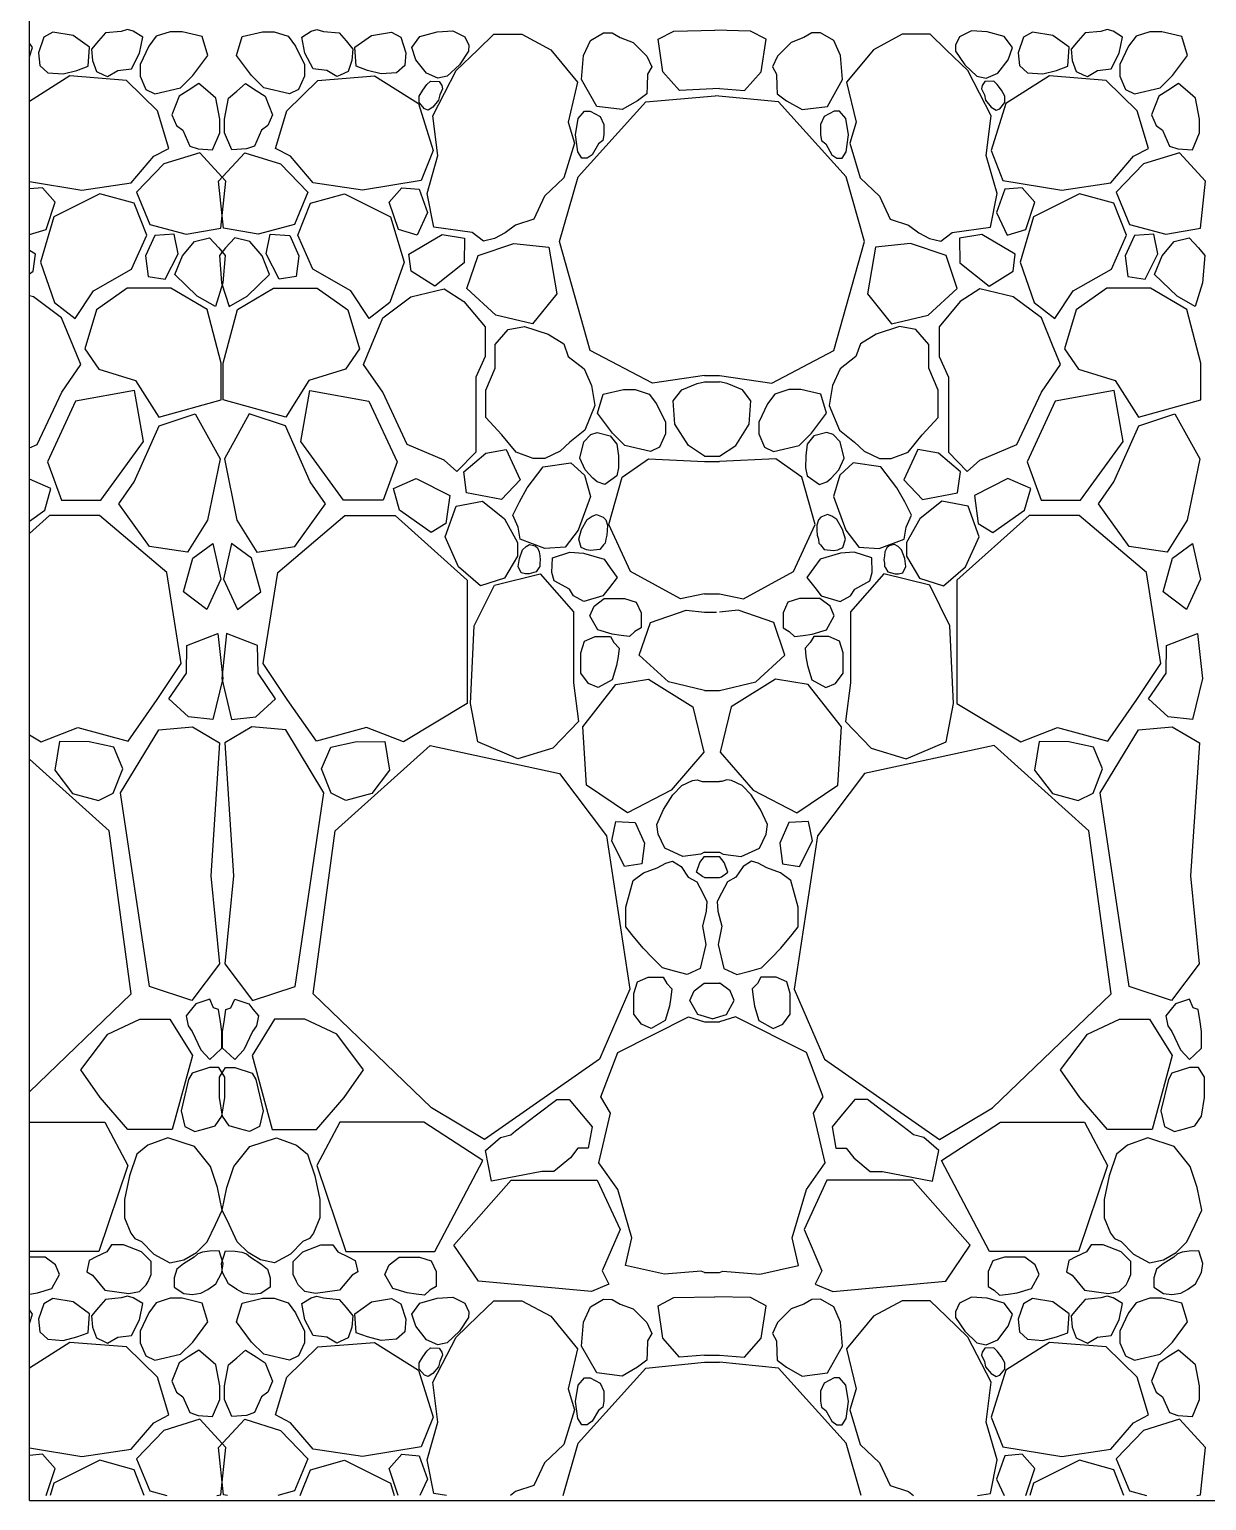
# Model space of a CAD drawing. Header units: millimetres. Extents: x 10227 to 13232, y 2 to 9351.
# Drawn here: x 11308.2 to 11478.7, y 6530.6 to 6743.6 of the extents above; entities that cross this region are included whole.
import ezdxf

# ---------------------------------------------------------------- set-up
doc = ezdxf.new("R2010")
doc.units = ezdxf.units.MM
doc.layers.add('A-WALL-FULL-EXTR', color=1, linetype='Continuous')
doc.layers.add('RETINO', color=20, linetype='Continuous')

msp = doc.modelspace()

# ---------------------------------------------------------------- linework, layer by layer
at = {"layer": 'A-WALL-FULL-EXTR', "ltscale": 0.1}
for q in [(11308.18, 9251.16), (12008.18, 6530.6)]:
    msp.add_line((11308.18, 6530.6), q, dxfattribs=at)
at = {"layer": 'RETINO', "ltscale": 0.1}
for p, q in [((11405.98, 6693.51), (11408.18, 6693.51)), ((11405.98, 6692.6), (11408.18, 6692.6)), ((11405.98, 6681.83), (11408.18, 6681.83)), ((11405.98, 6681.06), (11408.18, 6681.06)), ((11405.98, 6661.89), (11408.18, 6661.89)), ((11405.98, 6659.25), (11407.71, 6659.25)), ((11405.98, 6647.91), (11408.18, 6647.91)), ((11405.98, 6634.73), (11408.18, 6634.73)), ((11405.9, 6623.85), (11408.18, 6623.85)), ((11405.98, 6624.49), (11408.18, 6624.49)), ((11405.98, 6620.82), (11408.18, 6620.82)), ((11405.98, 6605.52), (11408.18, 6605.52)), ((11405.98, 6599.91), (11408.18, 6599.91)), ((11405.98, 6563.64), (11408.18, 6563.64)), ((11405.98, 6551.67), (11408.18, 6551.67)), ((11405.98, 6550.63), (11408.18, 6550.63))]:
    msp.add_line(p, q, dxfattribs=at)
at = {"layer": 'RETINO'}
for points in [[(11310.26, 6742.5), (11309.51, 6740.26), (11309.67, 6738.42)], [(11311.57, 6743.25), (11310.26, 6742.5)], [(11316.7, 6738.3), (11316.89, 6741.04), (11314.5, 6742.77), (11311.57, 6743.25)], [(11320.98, 6737.67), (11322.95, 6737.92), (11324.13, 6740.18), (11324.6, 6742.53), (11323.23, 6743.36), (11322.39, 6743.6), (11321.46, 6743.34), (11319.19, 6743.11), (11318.18, 6741.97), (11317.19, 6740.76), (11317.34, 6739.13), (11317.89, 6737.55), (11319.02, 6737.01), (11319.52, 6736.79), (11320.98, 6737.67)], [(11326.37, 6734.31), (11330.07, 6735.19), (11331.87, 6736.95), (11334.05, 6739.87), (11333.21, 6742.6), (11330.3, 6743.3), (11328.59, 6743.3), (11326.56, 6742.64), (11325.49, 6741.2), (11324.21, 6738.55), (11324.21, 6736.86), (11325.05, 6734.94), (11326.37, 6734.31)], [(11345.86, 6734.31), (11342.16, 6735.19), (11340.36, 6736.95), (11338.18, 6739.87), (11339.01, 6742.6), (11341.93, 6743.3), (11343.64, 6743.3), (11345.67, 6742.64), (11346.74, 6741.2), (11348.02, 6738.55), (11348.02, 6736.86), (11347.18, 6734.94), (11345.86, 6734.31)], [(11351.25, 6737.67), (11349.27, 6737.92), (11348.1, 6740.18), (11347.63, 6742.53), (11349, 6743.36), (11349.83, 6743.6), (11350.77, 6743.34), (11353.04, 6743.11), (11354.05, 6741.97), (11355.04, 6740.76), (11354.89, 6739.13), (11354.34, 6737.55), (11353.21, 6737.01), (11352.7, 6736.79), (11351.25, 6737.67)], [(11355.53, 6738.3), (11355.34, 6741.04), (11357.73, 6742.77), (11360.66, 6743.25)], [(11360.66, 6743.25), (11361.97, 6742.5)], [(11361.97, 6742.5), (11362.71, 6740.26), (11362.56, 6738.42)], [(11370.47, 6738.51), (11368.7, 6736.84), (11367.36, 6736.58), (11365.69, 6737.28), (11364.18, 6739.24), (11363.57, 6741), (11364.76, 6742.58), (11367.24, 6743.3), (11369.51, 6743.44), (11371.26, 6742.57), (11371.82, 6741.35), (11371.79, 6740.5), (11370.47, 6738.51)], [(11372.32, 6714.24), (11366.76, 6715.01), (11365.79, 6719.88), (11367.36, 6725.35), (11366.63, 6731.13), (11370.03, 6737.67), (11373.15, 6740.69), (11375.47, 6742.93), (11379.53, 6742.93), (11383.71, 6740.69), (11387.59, 6735.97), (11386.22, 6730.19), (11387.13, 6727.15), (11385.61, 6722.13), (11382.8, 6719.47), (11381.26, 6716.16), (11378.62, 6715.29), (11377.1, 6714.15), (11375.58, 6713.34), (11373.95, 6712.95), (11372.32, 6714.24)], [(11394.04, 6732.03), (11390.37, 6732.49), (11388.19, 6736.36), (11388.47, 6739.85), (11389.45, 6742.03), (11391.36, 6743.14), (11392.61, 6743.12), (11393.78, 6742.44), (11395.64, 6741.74), (11397.63, 6739.77), (11398.34, 6738.2), (11397.72, 6737.14), (11397.68, 6735.46), (11397.65, 6734.31), (11396.3, 6733.31), (11394.04, 6732.03)], [(11399.95, 6737.51), (11399.25, 6742.21), (11401.52, 6743.39), (11407.49, 6743.52)], [(11414.21, 6737.51), (11414.91, 6742.21), (11412.64, 6743.39), (11407.49, 6743.52)], [(11420.12, 6732.03), (11423.79, 6732.49), (11425.97, 6736.36), (11425.7, 6739.85), (11424.71, 6742.03), (11422.8, 6743.14), (11421.55, 6743.12), (11420.39, 6742.44), (11418.52, 6741.74), (11416.54, 6739.77), (11415.82, 6738.2), (11416.44, 6737.14), (11416.48, 6735.46), (11416.51, 6734.31), (11417.86, 6733.31), (11420.12, 6732.03)], [(11441.85, 6714.24), (11447.4, 6715.01), (11448.37, 6719.88), (11446.81, 6725.35), (11447.53, 6731.13), (11444.13, 6737.67), (11441.01, 6740.69), (11438.69, 6742.93), (11434.63, 6742.93), (11430.45, 6740.69), (11426.58, 6735.97), (11427.94, 6730.19), (11427.03, 6727.15), (11428.55, 6722.13), (11431.36, 6719.47), (11432.9, 6716.16), (11435.54, 6715.29), (11437.06, 6714.15), (11438.58, 6713.34), (11440.21, 6712.95), (11441.85, 6714.24)], [(11443.69, 6738.51), (11445.46, 6736.84), (11446.81, 6736.58), (11448.47, 6737.28), (11449.98, 6739.24), (11450.59, 6741), (11449.4, 6742.58), (11446.92, 6743.3), (11444.66, 6743.44), (11442.91, 6742.57), (11442.35, 6741.35), (11442.37, 6740.5), (11443.69, 6738.51)], [(11452.2, 6742.5), (11451.45, 6740.26), (11451.6, 6738.42)], [(11453.51, 6743.25), (11452.2, 6742.5)], [(11458.63, 6738.3), (11458.83, 6741.04), (11456.43, 6742.77), (11453.51, 6743.25)], [(11462.91, 6737.67), (11464.89, 6737.92), (11466.06, 6740.18), (11466.53, 6742.53), (11465.17, 6743.36), (11464.33, 6743.6), (11463.39, 6743.34), (11461.12, 6743.11), (11460.11, 6741.97), (11459.13, 6740.76), (11459.27, 6739.13), (11459.83, 6737.55), (11460.95, 6737.01), (11461.46, 6736.79), (11462.91, 6737.67)], [(11468.3, 6734.31), (11472, 6735.19), (11473.81, 6736.95), (11475.98, 6739.87), (11475.15, 6742.6), (11472.23, 6743.3), (11470.52, 6743.3), (11468.5, 6742.64), (11467.42, 6741.2), (11466.14, 6738.55), (11466.14, 6736.86), (11466.98, 6734.94), (11468.3, 6734.31)], [(11308.18, 6739.64), (11308.65, 6741), (11308.18, 6741.63)], [(11309.67, 6738.42), (11310.85, 6737.35)], [(11310.85, 6737.35), (11313.06, 6737.18), (11315.06, 6737.7), (11316.7, 6738.3)], [(11361.38, 6737.35), (11359.16, 6737.18), (11357.17, 6737.7), (11355.53, 6738.3)], [(11362.56, 6738.42), (11361.38, 6737.35)], [(11451.6, 6738.42), (11452.78, 6737.35)], [(11452.78, 6737.35), (11455, 6737.18), (11456.99, 6737.7), (11458.63, 6738.3)], [(11308.18, 6721.62), (11315.8, 6720.36), (11322.93, 6721.42), (11326.22, 6725.27), (11328.39, 6726.39), (11326.75, 6731.85), (11322.24, 6736.25), (11314.02, 6736.9), (11308.18, 6733.2)], [(11366.66, 6726.09), (11364.93, 6721.77), (11356.43, 6720.36), (11349.3, 6721.42), (11346.01, 6725.27), (11343.84, 6726.39), (11345.48, 6731.85), (11349.98, 6736.25), (11358.2, 6736.9), (11364.53, 6732.89), (11366.66, 6726.09)], [(11367.46, 6733.37), (11366.64, 6732.38), (11365.93, 6731.95), (11365.41, 6732.14), (11364.67, 6733.03), (11364.67, 6733.95), (11365.16, 6734.83), (11365.77, 6735.65), (11366.29, 6736.12), (11367.56, 6736.07), (11367.93, 6735.51), (11368.05, 6735.04), (11367.62, 6734.15), (11367.46, 6733.37)], [(11408.18, 6735.07), (11402.37, 6734.79), (11399.95, 6737.51)], [(11408.18, 6735.07), (11411.8, 6734.79), (11414.21, 6737.51)], [(11446.7, 6733.37), (11447.52, 6732.38), (11448.23, 6731.95), (11448.76, 6732.14), (11449.49, 6733.03), (11449.49, 6733.95), (11449, 6734.83), (11448.39, 6735.65), (11447.88, 6736.12), (11446.6, 6736.07), (11446.23, 6735.51), (11446.11, 6735.04), (11446.55, 6734.15), (11446.7, 6733.37)], [(11447.51, 6726.09), (11449.23, 6721.77), (11457.74, 6720.36), (11464.86, 6721.42), (11468.15, 6725.27), (11470.32, 6726.39), (11468.69, 6731.85), (11464.18, 6736.25), (11455.96, 6736.9), (11449.63, 6732.89), (11447.51, 6726.09)], [(11334.73, 6726.19), (11335.78, 6728.63), (11335.78, 6730.63), (11335.18, 6733.67), (11334.02, 6734.67), (11332.73, 6735.79), (11331.19, 6734.79), (11329.89, 6733.95), (11328.83, 6731.27), (11329.5, 6729.71), (11330.43, 6729.03), (11331.43, 6726.73), (11332.61, 6726.32), (11334.73, 6726.19)], [(11337.5, 6726.19), (11336.45, 6728.63), (11336.45, 6730.63), (11337.05, 6733.67), (11338.21, 6734.67), (11339.5, 6735.79), (11341.04, 6734.79), (11342.34, 6733.95), (11343.4, 6731.27), (11342.72, 6729.71), (11341.8, 6729.03), (11340.8, 6726.73), (11339.62, 6726.32), (11337.5, 6726.19)], [(11387.67, 6722.29), (11397.48, 6733.16), (11407.53, 6734.03)], [(11426.49, 6722.29), (11416.69, 6733.16), (11407.53, 6734.03)], [(11476.67, 6726.19), (11477.71, 6728.63), (11477.71, 6730.63), (11477.11, 6733.67), (11475.96, 6734.67), (11474.66, 6735.79), (11473.12, 6734.79), (11471.82, 6733.95), (11470.76, 6731.27), (11471.44, 6729.71), (11472.36, 6729.03), (11473.36, 6726.73), (11474.54, 6726.32), (11476.67, 6726.19)], [(11390.61, 6727.04), (11389.72, 6725.49), (11389.01, 6724.98), (11388.21, 6724.98), (11387.64, 6725.89), (11387.3, 6728.35), (11387.7, 6730.73), (11388.61, 6731.79), (11389.41, 6731.79), (11390.87, 6731.01), (11391.38, 6729.84), (11391.38, 6728.38), (11391.24, 6727.54), (11390.61, 6727.04)], [(11423.55, 6727.04), (11424.44, 6725.49), (11425.15, 6724.98), (11425.95, 6724.98), (11426.52, 6725.89), (11426.87, 6728.35), (11426.47, 6730.73), (11425.55, 6731.79), (11424.75, 6731.79), (11423.3, 6731.01), (11422.78, 6729.84), (11422.78, 6728.38), (11422.93, 6727.54), (11423.55, 6727.04)], [(11330.9, 6714), (11335.92, 6714.84), (11336.63, 6721.66), (11332.85, 6725.77), (11327.65, 6724.15), (11323.7, 6720.04), (11325.63, 6715.4), (11330.9, 6714)], [(11341.33, 6714), (11336.31, 6714.84), (11335.6, 6721.66), (11339.38, 6725.77), (11344.58, 6724.15), (11348.53, 6720.04), (11346.6, 6715.4), (11341.33, 6714)], [(11472.83, 6714), (11477.86, 6714.84), (11478.57, 6721.66), (11474.78, 6725.77), (11469.58, 6724.15), (11465.63, 6720.04), (11467.56, 6715.4), (11472.83, 6714)], [(11405.98, 6693.51), (11398.43, 6692.41), (11389.44, 6697.15), (11384.98, 6712.94), (11387.67, 6722.29)], [(11408.18, 6693.51), (11415.74, 6692.41), (11424.73, 6697.15), (11429.18, 6712.94), (11426.49, 6722.29)], [(11310.09, 6720.7), (11308.18, 6720.55)], [(11308.18, 6713.94), (11310.59, 6714.67), (11311.91, 6718.63), (11310.09, 6720.7)], [(11317.47, 6705.79), (11322.99, 6708.9), (11325.18, 6713.85), (11323.34, 6718.46), (11318.39, 6719.84), (11311.72, 6716.5), (11309.77, 6709.94), (11311.84, 6704.07), (11314.83, 6701.76), (11317.47, 6705.79)], [(11354.76, 6705.79), (11349.24, 6708.9), (11347.05, 6713.85), (11348.89, 6718.46), (11353.84, 6719.84), (11360.51, 6716.5), (11362.46, 6709.94), (11360.39, 6704.07), (11357.4, 6701.76), (11354.76, 6705.79)], [(11362.14, 6720.7), (11364.66, 6720.49), (11365.88, 6717.12), (11364.34, 6713.85), (11361.64, 6714.67), (11360.32, 6718.63), (11362.14, 6720.7)], [(11452.02, 6720.7), (11449.51, 6720.49), (11448.28, 6717.12), (11449.82, 6713.85), (11452.52, 6714.67), (11453.84, 6718.63), (11452.02, 6720.7)], [(11459.41, 6705.79), (11464.93, 6708.9), (11467.11, 6713.85), (11465.27, 6718.46), (11460.33, 6719.84), (11453.65, 6716.5), (11451.7, 6709.94), (11453.77, 6704.07), (11456.76, 6701.76), (11459.41, 6705.79)], [(11325.38, 6707.84), (11327.87, 6707.44), (11329.73, 6711.15), (11329.15, 6713.97), (11326.33, 6713.81), (11325, 6710.83), (11325.38, 6707.84)], [(11336.21, 6706.94), (11335.13, 6703.5), (11332.51, 6704.99), (11329.26, 6708.16), (11330.34, 6710.83), (11332.1, 6712.91), (11334.27, 6713.45), (11335.62, 6712), (11336.52, 6710.91), (11336.21, 6706.94)], [(11336.02, 6706.94), (11337.1, 6703.5), (11339.72, 6704.99), (11342.97, 6708.16), (11341.89, 6710.83), (11340.13, 6712.91), (11337.96, 6713.45), (11336.6, 6712), (11335.7, 6710.91), (11336.02, 6706.94)], [(11346.85, 6707.84), (11344.36, 6707.44), (11342.5, 6711.15), (11343.08, 6713.97), (11345.89, 6713.81), (11347.23, 6710.83), (11346.85, 6707.84)], [(11363.48, 6708.6), (11363.17, 6711.1), (11367.99, 6713.92), (11371.23, 6713.42), (11371.17, 6709.84), (11366.92, 6706.43), (11363.48, 6708.6)], [(11378.34, 6712.62), (11383.41, 6712.11), (11384.57, 6705.35), (11381.07, 6701), (11375.77, 6702.27), (11371.56, 6706.11), (11373.18, 6710.87), (11378.34, 6712.62)], [(11435.82, 6712.62), (11430.75, 6712.11), (11429.59, 6705.35), (11433.1, 6701), (11438.39, 6702.27), (11442.61, 6706.11), (11440.99, 6710.87), (11435.82, 6712.62)], [(11450.68, 6708.6), (11451, 6711.1), (11446.17, 6713.92), (11442.93, 6713.42), (11443, 6709.84), (11447.24, 6706.43), (11450.68, 6708.6)], [(11467.31, 6707.84), (11469.81, 6707.44), (11471.66, 6711.15), (11471.09, 6713.97), (11468.27, 6713.81), (11466.94, 6710.83), (11467.31, 6707.84)], [(11478.15, 6706.94), (11477.06, 6703.5), (11474.44, 6704.99), (11471.19, 6708.16), (11472.27, 6710.83), (11474.03, 6712.91), (11476.2, 6713.45), (11477.56, 6712), (11478.46, 6710.91), (11478.15, 6706.94)], [(11308.75, 6708.6), (11309.06, 6711.1), (11308.18, 6711.62)], [(11308.18, 6708.24), (11308.75, 6708.6)], [(11308.18, 6683.05), (11309.32, 6683.54), (11312.86, 6691.1), (11315.65, 6695.12), (11314.49, 6697.91), (11312.85, 6701.86), (11308.78, 6704.92), (11308.18, 6705.07)], [(11323.57, 6692.79), (11326.91, 6687.48), (11335.97, 6690), (11335.97, 6695.32), (11333.92, 6703.09), (11328.68, 6706.16), (11322.34, 6706.16), (11317.92, 6703.02), (11316.21, 6697.36), (11318.26, 6694.43), (11323.57, 6692.79)], [(11348.66, 6692.79), (11345.32, 6687.48), (11336.26, 6690), (11336.26, 6695.32), (11338.31, 6703.09), (11343.55, 6706.16), (11349.89, 6706.16), (11354.31, 6703.02), (11356.02, 6697.36), (11353.97, 6694.43), (11348.66, 6692.79)], [(11368.28, 6681.23), (11362.91, 6683.54), (11359.37, 6691.1), (11356.58, 6695.12), (11357.74, 6697.91), (11359.38, 6701.86), (11363.45, 6704.92), (11368.28, 6706.08), (11371.14, 6704.24), (11374.2, 6700.57), (11374.2, 6696.28), (11372.84, 6693.28), (11372.84, 6690.28), (11372.84, 6685.31), (11372.84, 6682.39), (11370.12, 6679.59), (11368.28, 6681.23)], [(11445.88, 6681.23), (11451.25, 6683.54), (11454.79, 6691.1), (11457.58, 6695.12), (11456.42, 6697.91), (11454.79, 6701.86), (11450.71, 6704.92), (11445.88, 6706.08), (11443.03, 6704.24), (11439.96, 6700.57), (11439.96, 6696.28), (11441.32, 6693.28), (11441.32, 6690.28), (11441.32, 6685.31), (11441.32, 6682.39), (11444.05, 6679.59), (11445.88, 6681.23)], [(11465.5, 6692.79), (11468.84, 6687.48), (11477.9, 6690), (11477.9, 6695.32), (11475.86, 6703.09), (11470.61, 6706.16), (11464.28, 6706.16), (11459.85, 6703.02), (11458.15, 6697.36), (11460.19, 6694.43), (11465.5, 6692.79)], [(11388.63, 6685.58), (11386.47, 6683.87), (11385.06, 6682.58), (11382.84, 6681.49), (11381.15, 6681.49), (11378.69, 6682.42), (11376.64, 6684.92), (11374.31, 6687.44), (11374.31, 6691.39), (11375.67, 6694.56), (11375.67, 6697.99), (11377.54, 6700.18), (11379.93, 6700.62), (11383.33, 6699.51), (11385.59, 6698.12), (11386.25, 6696.28), (11388.53, 6694.48), (11389.63, 6692.07), (11390.12, 6689.17), (11388.63, 6685.58)], [(11425.53, 6685.58), (11427.7, 6683.87), (11429.11, 6682.58), (11431.32, 6681.49), (11433.02, 6681.49), (11435.47, 6682.42), (11437.52, 6684.92), (11439.85, 6687.44), (11439.85, 6691.39), (11438.49, 6694.56), (11438.49, 6697.99), (11436.62, 6700.18), (11434.24, 6700.62), (11430.84, 6699.51), (11428.57, 6698.12), (11427.92, 6696.28), (11425.63, 6694.48), (11424.53, 6692.07), (11424.04, 6689.17), (11425.53, 6685.58)], [(11312.81, 6675.45), (11318.53, 6675.45), (11324.71, 6683.98), (11323.41, 6691.33), (11314.86, 6689.82), (11310.78, 6681)], [(11359.42, 6675.45), (11353.7, 6675.45), (11347.52, 6683.98), (11348.82, 6691.33), (11357.37, 6689.82), (11361.45, 6681)], [(11398.16, 6682.5), (11394.46, 6683.38), (11392.66, 6685.14), (11390.49, 6688.05), (11391.32, 6690.79), (11394.23, 6691.49), (11395.95, 6691.49), (11397.97, 6690.83), (11399.04, 6689.39), (11400.33, 6686.74), (11400.33, 6685.05), (11399.48, 6683.13), (11398.16, 6682.5)], [(11403.66, 6683.37), (11401.69, 6686.46), (11401.47, 6689.86), (11402.68, 6691.44), (11404.9, 6692.35), (11405.98, 6692.6)], [(11410.51, 6683.37), (11412.48, 6686.46), (11412.69, 6689.86), (11411.48, 6691.44), (11409.27, 6692.35), (11408.18, 6692.6)], [(11416, 6682.5), (11419.7, 6683.38), (11421.5, 6685.14), (11423.68, 6688.05), (11422.84, 6690.79), (11419.93, 6691.49), (11418.22, 6691.49), (11416.19, 6690.83), (11415.12, 6689.39), (11413.84, 6686.74), (11413.84, 6685.05), (11414.68, 6683.13), (11416, 6682.5)], [(11454.74, 6675.45), (11460.46, 6675.45), (11466.64, 6683.98), (11465.34, 6691.33), (11456.8, 6689.82), (11452.72, 6681)], [(11325.57, 6668.74), (11321.14, 6674.91), (11323.36, 6678.1), (11326.96, 6686.22), (11332.19, 6687.96), (11335.8, 6681.45), (11334, 6672.56)], [(11346.66, 6668.74), (11351.09, 6674.91), (11348.87, 6678.1), (11345.27, 6686.22), (11340.04, 6687.96), (11336.43, 6681.45), (11338.23, 6672.56)], [(11467.51, 6668.74), (11463.07, 6674.91), (11465.29, 6678.1), (11468.9, 6686.22), (11474.13, 6687.96), (11477.73, 6681.45), (11475.93, 6672.56)], [(11387.94, 6681.54), (11388.52, 6683.92), (11389.54, 6684.98), (11390.44, 6685.27), (11392.34, 6684.8), (11393.28, 6683.56), (11393.52, 6681.86), (11393.52, 6680.13), (11393.3, 6678.97), (11391.53, 6677.74), (11390.45, 6678.12), (11389.81, 6678.64), (11388.7, 6679.87), (11387.94, 6681.54)], [(11426.22, 6681.54), (11425.64, 6683.92), (11424.62, 6684.98), (11423.72, 6685.27), (11421.82, 6684.8), (11420.88, 6683.56), (11420.65, 6681.86), (11420.64, 6680.13), (11420.86, 6678.97), (11422.63, 6677.74), (11423.71, 6678.12), (11424.35, 6678.64), (11425.47, 6679.87), (11426.22, 6681.54)], [(11377.27, 6682.79), (11379.3, 6678.39), (11376.57, 6675.55), (11371.52, 6676.5), (11371.1, 6679.58), (11374.29, 6682.27), (11377.27, 6682.79)], [(11405.98, 6681.83), (11403.66, 6683.37)], [(11408.18, 6681.83), (11410.51, 6683.37)], [(11436.9, 6682.79), (11434.87, 6678.39), (11437.59, 6675.55), (11442.64, 6676.5), (11443.07, 6679.58), (11439.87, 6682.27), (11436.9, 6682.79)], [(11310.78, 6681), (11312.81, 6675.45)], [(11361.45, 6681), (11359.42, 6675.45)], [(11380.31, 6677.25), (11382.61, 6680.28), (11386.64, 6680.89), (11388.58, 6679.06), (11389.48, 6675.97), (11387.69, 6671.12), (11385.81, 6668.66), (11382.87, 6668.47), (11379.26, 6669.8), (11378.97, 6671.57), (11378.21, 6673.3), (11379.18, 6675.24), (11380.31, 6677.25)], [(11394.05, 6678.78), (11397.85, 6681.47), (11405.98, 6681.06)], [(11420.11, 6678.78), (11416.32, 6681.47), (11408.18, 6681.06)], [(11433.85, 6677.25), (11431.55, 6680.28), (11427.52, 6680.89), (11425.58, 6679.06), (11424.69, 6675.97), (11426.48, 6671.12), (11428.35, 6668.66), (11431.3, 6668.47), (11434.9, 6669.8), (11435.2, 6671.57), (11435.96, 6673.3), (11434.99, 6675.24), (11433.85, 6677.25)], [(11452.72, 6681), (11454.74, 6675.45)], [(11368.53, 6672.09), (11366.38, 6670.77), (11361.81, 6673.99), (11360.93, 6677.15), (11364.22, 6678.58), (11369.08, 6676.12), (11368.53, 6672.09)], [(11405.98, 6661.89), (11402.53, 6661.19), (11395.28, 6665.12), (11392.14, 6671.92), (11394.05, 6678.78)], [(11408.18, 6661.89), (11411.63, 6661.19), (11418.89, 6665.12), (11422.02, 6671.92), (11420.11, 6678.78)], [(11445.63, 6672.09), (11447.78, 6670.77), (11452.35, 6673.99), (11453.24, 6677.15), (11449.95, 6678.58), (11445.08, 6676.12), (11445.63, 6672.09)], [(11308.18, 6672.42), (11310.42, 6673.99), (11311.3, 6677.15), (11308.18, 6678.5)], [(11377.03, 6664.17), (11373.55, 6663.06), (11370.35, 6665.8), (11368.41, 6670.17), (11370, 6674.57), (11373.81, 6675.31), (11376.99, 6672.77), (11378.89, 6669.32), (11378.89, 6667.37), (11377.03, 6664.17)], [(11437.13, 6664.17), (11440.62, 6663.06), (11443.81, 6665.8), (11445.76, 6670.17), (11444.17, 6674.57), (11440.35, 6675.31), (11437.17, 6672.77), (11435.27, 6669.32), (11435.27, 6667.37), (11437.13, 6664.17)], [(11322.47, 6640.55), (11326.7, 6646.58), (11330.17, 6651.82), (11328.07, 6664.99), (11318.32, 6673.23), (11311.08, 6673.23), (11308.18, 6670.63)], [(11334, 6672.56), (11331.08, 6667.91)], [(11338.23, 6672.56), (11341.15, 6667.91)], [(11349.76, 6640.55), (11345.53, 6646.58), (11342.06, 6651.82), (11344.16, 6664.99), (11353.9, 6673.23), (11361.15, 6673.23), (11371.61, 6663.86), (11371.61, 6646.03), (11362.36, 6640.49), (11357.02, 6642.55), (11349.76, 6640.55)], [(11390.83, 6668.34), (11389.49, 6668.18), (11388.88, 6668.27), (11388.13, 6668.6), (11387.76, 6669.81), (11388.18, 6671.19), (11388.99, 6672.64), (11389.71, 6673.14), (11390.36, 6673.4), (11391.3, 6672.99), (11391.67, 6672.6), (11391.91, 6671.86), (11391.88, 6671.09), (11391.86, 6670.38), (11391.68, 6669.79), (11391.6, 6669.23), (11391.37, 6668.98), (11390.83, 6668.34)], [(11423.34, 6668.34), (11424.67, 6668.18), (11425.28, 6668.27), (11426.03, 6668.6), (11426.4, 6669.81), (11425.98, 6671.19), (11425.18, 6672.64), (11424.45, 6673.14), (11423.8, 6673.4), (11422.86, 6672.99), (11422.49, 6672.6), (11422.25, 6671.86), (11422.28, 6671.09), (11422.3, 6670.38), (11422.48, 6669.79), (11422.56, 6669.23), (11422.79, 6668.98), (11423.34, 6668.34)], [(11464.4, 6640.55), (11468.63, 6646.58), (11472.1, 6651.82), (11470.01, 6664.99), (11460.26, 6673.23), (11453.01, 6673.23), (11442.55, 6663.86), (11442.55, 6646.03), (11451.81, 6640.49), (11457.14, 6642.55), (11464.4, 6640.55)], [(11475.93, 6672.56), (11473.01, 6667.91)], [(11331.08, 6667.91), (11325.57, 6668.74)], [(11333.9, 6659.61), (11330.5, 6662.2), (11331.87, 6667.07), (11334.75, 6669.19), (11335.91, 6664.01), (11333.9, 6659.61)], [(11338.33, 6659.61), (11341.73, 6662.2), (11340.35, 6667.07), (11337.48, 6669.19), (11336.32, 6664.01), (11338.33, 6659.61)], [(11341.15, 6667.91), (11346.66, 6668.74)], [(11381.61, 6665.07), (11380.57, 6664.78), (11380.07, 6664.78), (11379.44, 6664.96), (11378.99, 6665.87), (11379.17, 6667.02), (11379.63, 6668.27), (11380.15, 6668.76), (11380.63, 6669.04), (11381.43, 6668.83), (11381.77, 6668.56), (11382.05, 6668), (11382.12, 6667.38), (11382.19, 6666.82), (11382.12, 6666.33), (11382.12, 6665.87), (11381.97, 6665.64), (11381.61, 6665.07)], [(11383.95, 6667.12), (11386.48, 6667.95), (11388.47, 6667.77), (11391.44, 6666.91), (11392.34, 6665.67), (11393.34, 6664.28), (11392.21, 6662.83), (11391.26, 6661.61), (11388.5, 6660.79), (11387, 6661.6), (11386.41, 6662.58), (11384.2, 6663.78), (11383.89, 6664.99), (11383.95, 6667.12)], [(11430.21, 6667.12), (11427.69, 6667.95), (11425.69, 6667.77), (11422.72, 6666.91), (11421.82, 6665.67), (11420.83, 6664.28), (11421.95, 6662.83), (11422.9, 6661.61), (11425.66, 6660.79), (11427.16, 6661.6), (11427.75, 6662.58), (11429.96, 6663.78), (11430.27, 6664.99), (11430.21, 6667.12)], [(11432.55, 6665.07), (11433.59, 6664.78), (11434.09, 6664.78), (11434.73, 6664.96), (11435.17, 6665.87), (11435, 6667.02), (11434.53, 6668.27), (11434.02, 6668.76), (11433.53, 6669.04), (11432.73, 6668.83), (11432.39, 6668.56), (11432.11, 6668), (11432.04, 6667.38), (11431.97, 6666.82), (11432.04, 6666.33), (11432.04, 6665.87), (11432.2, 6665.64), (11432.55, 6665.07)], [(11473.01, 6667.91), (11467.51, 6668.74)], [(11475.83, 6659.61), (11472.44, 6662.2), (11473.81, 6667.07), (11476.68, 6669.19), (11477.84, 6664.01), (11475.83, 6659.61)], [(11378.95, 6638), (11373.16, 6640.47), (11372.08, 6646.03), (11372.62, 6657.26), (11375.55, 6663.13), (11382.2, 6664.77), (11387.01, 6659.3), (11387.01, 6649.01), (11387.73, 6643.43), (11384.01, 6639.55), (11378.95, 6638)], [(11435.21, 6638), (11441.01, 6640.47), (11442.08, 6646.03), (11441.54, 6657.26), (11438.61, 6663.13), (11431.97, 6664.77), (11427.16, 6659.3), (11427.16, 6649.01), (11426.43, 6643.43), (11430.15, 6639.55), (11435.21, 6638)], [(11392.59, 6656.05), (11390.51, 6656.68), (11389.38, 6658.72), (11389.98, 6660.12), (11391.46, 6661.21), (11394.41, 6661.21), (11396.1, 6660.7), (11396.79, 6659.16), (11396.79, 6656.96), (11395.9, 6656.45), (11395.12, 6655.7), (11393.89, 6655.84), (11392.59, 6656.05)], [(11405.98, 6647.91), (11400.75, 6649.17), (11396.53, 6653), (11398.15, 6657.77), (11403.32, 6659.52)], [(11403.32, 6659.52), (11405.98, 6659.25)], [(11410.84, 6659.52), (11408.18, 6659.25)], [(11408.18, 6647.91), (11413.41, 6649.17), (11417.63, 6653), (11416.01, 6657.77), (11410.84, 6659.52)], [(11421.58, 6656.05), (11423.65, 6656.68), (11424.78, 6658.72), (11424.18, 6660.12), (11422.7, 6661.21), (11419.75, 6661.21), (11418.06, 6660.7), (11417.38, 6659.16), (11417.38, 6656.96), (11418.27, 6656.45), (11419.04, 6655.7), (11420.28, 6655.84), (11421.58, 6656.05)], [(11330.92, 6650.4), (11330.99, 6654.41), (11335.49, 6656.14), (11336.19, 6649.64), (11334.75, 6643.68)], [(11341.31, 6650.4), (11341.24, 6654.41), (11336.74, 6656.14), (11336.04, 6649.64), (11337.48, 6643.68)], [(11393.26, 6651.52), (11392.63, 6649.44), (11390.59, 6648.32), (11389.18, 6648.91), (11388.09, 6650.39), (11388.09, 6653.35), (11388.61, 6655.03), (11390.15, 6655.72), (11392.35, 6655.72), (11392.86, 6654.83), (11393.61, 6654.05), (11393.47, 6652.82), (11393.26, 6651.52)], [(11420.9, 6651.52), (11421.53, 6649.44), (11423.57, 6648.32), (11424.98, 6648.91), (11426.07, 6650.39), (11426.07, 6653.35), (11425.55, 6655.03), (11424.01, 6655.72), (11421.82, 6655.72), (11421.3, 6654.83), (11420.56, 6654.05), (11420.69, 6652.82), (11420.9, 6651.52)], [(11472.86, 6650.4), (11472.92, 6654.41), (11477.43, 6656.14), (11478.12, 6649.64), (11476.68, 6643.68)], [(11331.23, 6644.09), (11328.39, 6646.67), (11330.92, 6650.4)], [(11341, 6644.09), (11343.84, 6646.67), (11341.31, 6650.4)], [(11388.34, 6642.66), (11393.15, 6648.75), (11397.89, 6649.56)], [(11397.89, 6649.56), (11404.31, 6645.53), (11405.89, 6638.97)], [(11416.27, 6649.56), (11409.86, 6645.53), (11408.27, 6638.97)], [(11425.82, 6642.66), (11421.02, 6648.75), (11416.27, 6649.56)], [(11473.16, 6644.09), (11470.32, 6646.67), (11472.86, 6650.4)], [(11308.18, 6641.5), (11309.87, 6640.49), (11315.21, 6642.55), (11322.47, 6640.55)], [(11331.71, 6603.02), (11325.56, 6605.06), (11321.39, 6633.07), (11326.91, 6642.19), (11331.81, 6642.63), (11335.74, 6640.34), (11334.46, 6621.07)], [(11334.75, 6643.68), (11331.23, 6644.09)], [(11340.52, 6603.02), (11346.67, 6605.06), (11350.84, 6633.07), (11345.32, 6642.19), (11340.42, 6642.63), (11336.49, 6640.34), (11337.77, 6621.07)], [(11337.48, 6643.68), (11341, 6644.09)], [(11405.89, 6638.97), (11401.14, 6633.48), (11394.81, 6630.18), (11388.89, 6634.19), (11388.34, 6642.66)], [(11408.27, 6638.97), (11413.02, 6633.48), (11419.36, 6630.18), (11425.28, 6634.19), (11425.82, 6642.66)], [(11473.65, 6603.02), (11467.49, 6605.06), (11463.33, 6633.07), (11468.84, 6642.19), (11473.75, 6642.63), (11477.68, 6640.34), (11476.39, 6621.07)], [(11476.68, 6643.68), (11473.16, 6644.09)], [(11320.4, 6639.68), (11316.86, 6640.47), (11312.55, 6640.53), (11311.87, 6636.35), (11314.44, 6632.98)], [(11351.83, 6639.68), (11355.37, 6640.47), (11359.68, 6640.53), (11360.36, 6636.35), (11357.79, 6632.98)], [(11462.33, 6639.68), (11458.79, 6640.47), (11454.48, 6640.53), (11453.81, 6636.35), (11456.38, 6632.98)], [(11320.33, 6633.05), (11321.71, 6636.57), (11320.4, 6639.68)], [(11390.78, 6594.53), (11374.12, 6582.88), (11366.45, 6587.46), (11349.29, 6603.96), (11352.49, 6627.56), (11366.22, 6639.93), (11385, 6635.89), (11391.79, 6626.84), (11395.18, 6604.64), (11390.78, 6594.53)], [(11351.9, 6633.05), (11350.52, 6636.57), (11351.83, 6639.68)], [(11423.38, 6594.53), (11440.05, 6582.88), (11447.71, 6587.46), (11464.88, 6603.96), (11461.67, 6627.56), (11447.94, 6639.93), (11429.17, 6635.89), (11422.38, 6626.84), (11418.98, 6604.64), (11423.38, 6594.53)], [(11462.27, 6633.05), (11463.65, 6636.57), (11462.33, 6639.68)], [(11308.18, 6589.77), (11322.94, 6603.96), (11319.74, 6627.56), (11308.18, 6637.97)], [(11405.98, 6624.49), (11405.46, 6624.22), (11402.86, 6623.85), (11400.24, 6625.08), (11399.25, 6627.08), (11399.08, 6628.51), (11400.07, 6630.66), (11401.39, 6632.78), (11402.71, 6634.16), (11404.24, 6634.85), (11404.94, 6634.97), (11405.66, 6634.72)], [(11405.66, 6634.72), (11405.98, 6634.73)], [(11408.18, 6624.49), (11408.7, 6624.22), (11411.31, 6623.85), (11413.93, 6625.08), (11414.91, 6627.08), (11415.09, 6628.51), (11414.09, 6630.66), (11412.77, 6632.78), (11411.45, 6634.16), (11409.92, 6634.85), (11409.22, 6634.97), (11408.5, 6634.72)], [(11408.5, 6634.72), (11408.18, 6634.73)], [(11314.44, 6632.98), (11318.19, 6631.96), (11320.33, 6633.05)], [(11357.79, 6632.98), (11354.04, 6631.96), (11351.9, 6633.05)], [(11456.38, 6632.98), (11460.12, 6631.96), (11462.27, 6633.05)], [(11396.89, 6622.82), (11394.4, 6622.42), (11392.55, 6626.13), (11393.12, 6628.95), (11395.94, 6628.79), (11397.27, 6625.81), (11396.89, 6622.82)], [(11417.27, 6622.82), (11419.76, 6622.42), (11421.61, 6626.13), (11421.04, 6628.95), (11418.22, 6628.79), (11416.89, 6625.81), (11417.27, 6622.82)], [(11406.17, 6611.12), (11405.38, 6607.65), (11403.48, 6606.79), (11401.63, 6607.28), (11399.9, 6607.73), (11398.45, 6609.21), (11397.12, 6610.57), (11395.48, 6612.58), (11394.59, 6613.67), (11394.59, 6616.54), (11395.65, 6620.37), (11397.14, 6621.52), (11399.15, 6622.21), (11400.4, 6622.9), (11401.37, 6623.19), (11402.59, 6622.43), (11403.62, 6620.85), (11404.86, 6620.17), (11405.73, 6618.53), (11406.34, 6617.36), (11406.22, 6615.95), (11405.68, 6613.77), (11406.17, 6611.12)], [(11405.98, 6620.82), (11405.73, 6620.91), (11404.81, 6621.57), (11405.31, 6622.99), (11405.98, 6623.85)], [(11407.99, 6611.12), (11408.79, 6607.65), (11410.68, 6606.79), (11412.53, 6607.28), (11414.26, 6607.73), (11415.71, 6609.21), (11417.04, 6610.57), (11418.68, 6612.58), (11419.57, 6613.67), (11419.57, 6616.54), (11418.51, 6620.37), (11417.02, 6621.52), (11415.01, 6622.21), (11413.76, 6622.9), (11412.79, 6623.19), (11411.57, 6622.43), (11410.54, 6620.85), (11409.3, 6620.17), (11408.43, 6618.53), (11407.82, 6617.36), (11407.94, 6615.95), (11408.49, 6613.77), (11407.99, 6611.12)], [(11408.18, 6620.82), (11408.43, 6620.91), (11409.36, 6621.57), (11408.85, 6622.99), (11408.18, 6623.85)], [(11334.46, 6621.07), (11335.74, 6608.32)], [(11337.77, 6621.07), (11336.49, 6608.32)], [(11476.39, 6621.07), (11477.67, 6608.32)], [(11335.74, 6608.32), (11331.71, 6603.02)], [(11336.49, 6608.32), (11340.52, 6603.02)], [(11477.67, 6608.32), (11473.65, 6603.02)], [(11400.92, 6602.17), (11400.28, 6600.09), (11398.24, 6598.97), (11396.84, 6599.57), (11395.75, 6601.04), (11395.75, 6604), (11396.27, 6605.69), (11397.81, 6606.37), (11400, 6606.37), (11400.51, 6605.48), (11401.26, 6604.7), (11401.13, 6603.47), (11400.92, 6602.17)], [(11413.25, 6602.17), (11413.88, 6600.09), (11415.92, 6598.97), (11417.32, 6599.57), (11418.41, 6601.04), (11418.41, 6604), (11417.9, 6605.69), (11416.35, 6606.37), (11414.16, 6606.37), (11413.65, 6605.48), (11412.9, 6604.7), (11413.04, 6603.47), (11413.25, 6602.17)], [(11407.08, 6600.36), (11405.01, 6600.99), (11403.88, 6603.03), (11404.48, 6604.43), (11405.96, 6605.52), (11405.98, 6605.52)], [(11407.08, 6600.36), (11409.16, 6600.99), (11410.28, 6603.03), (11409.69, 6604.43), (11408.21, 6605.52), (11408.18, 6605.52)], [(11331.74, 6598.51), (11333, 6595.85), (11334.31, 6594.45), (11335.03, 6595.13), (11336.06, 6596.12), (11336.06, 6598.5), (11335.85, 6599.93), (11335.58, 6601.73), (11334.86, 6601.94), (11334.31, 6603.19), (11332.27, 6602.54), (11331.66, 6601.77), (11330.88, 6600.79), (11331.16, 6599.35), (11331.74, 6598.51)], [(11340.49, 6598.51), (11339.23, 6595.85), (11337.92, 6594.45), (11337.2, 6595.13), (11336.17, 6596.12), (11336.17, 6598.5), (11336.38, 6599.93), (11336.65, 6601.73), (11337.37, 6601.94), (11337.92, 6603.19), (11339.96, 6602.54), (11340.57, 6601.77), (11341.35, 6600.79), (11341.07, 6599.35), (11340.49, 6598.51)], [(11473.67, 6598.51), (11474.94, 6595.85), (11476.24, 6594.45), (11476.96, 6595.13), (11477.99, 6596.12), (11477.99, 6598.5), (11477.78, 6599.93), (11477.51, 6601.73), (11476.79, 6601.94), (11476.24, 6603.19), (11474.2, 6602.54), (11473.6, 6601.77), (11472.81, 6600.79), (11473.09, 6599.35), (11473.67, 6598.51)], [(11318.44, 6588.95), (11315.63, 6592.95), (11319.53, 6598.13), (11324.16, 6600.31), (11328.52, 6600.31), (11331.79, 6595.04), (11328.88, 6584.31), (11322.44, 6584.31), (11318.44, 6588.95)], [(11353.79, 6588.95), (11356.6, 6592.95), (11352.7, 6598.13), (11348.07, 6600.31), (11343.71, 6600.31), (11340.44, 6595.04), (11343.35, 6584.31), (11349.79, 6584.31), (11353.79, 6588.95)], [(11400.18, 6563.39), (11394.56, 6564.65), (11395.45, 6568.64), (11393.42, 6575.62), (11390.7, 6579.48), (11392.37, 6586.68), (11390.97, 6589.05), (11393.42, 6595.46), (11403.68, 6600.63), (11405.98, 6599.91)], [(11413.99, 6563.39), (11419.6, 6564.65), (11418.71, 6568.64), (11420.74, 6575.62), (11423.46, 6579.48), (11421.79, 6586.68), (11423.2, 6589.05), (11420.74, 6595.46), (11410.48, 6600.63), (11408.18, 6599.91)], [(11460.37, 6588.95), (11457.56, 6592.95), (11461.46, 6598.13), (11466.09, 6600.31), (11470.45, 6600.31), (11473.72, 6595.04), (11470.82, 6584.31), (11464.37, 6584.31), (11460.37, 6588.95)], [(11330.71, 6584.75), (11332.15, 6584.03), (11333.59, 6584.43), (11335.11, 6584.85), (11336.06, 6586.27), (11336.51, 6588.98), (11336.51, 6591.93), (11335.63, 6593.3), (11334.29, 6593.3), (11331.77, 6592.47), (11331.25, 6591.55), (11330.18, 6587.01), (11330.71, 6584.75)], [(11341.52, 6584.75), (11340.08, 6584.03), (11338.64, 6584.43), (11337.12, 6584.85), (11336.17, 6586.27), (11335.72, 6588.98), (11335.72, 6591.93), (11336.59, 6593.3), (11337.94, 6593.3), (11340.46, 6592.47), (11340.97, 6591.55), (11342.05, 6587.01), (11341.52, 6584.75)], [(11472.64, 6584.75), (11474.08, 6584.03), (11475.52, 6584.43), (11477.04, 6584.85), (11477.99, 6586.27), (11478.44, 6588.98), (11478.44, 6591.93), (11477.57, 6593.3), (11476.23, 6593.3), (11473.71, 6592.47), (11473.19, 6591.55), (11472.11, 6587.01), (11472.64, 6584.75)], [(11386.55, 6580.23), (11384.16, 6578.26), (11382.4, 6578.26), (11375.13, 6576.85), (11374.25, 6581.27), (11376.43, 6583.19), (11377.91, 6583.58), (11378.61, 6584.13), (11381.67, 6586.47), (11384.58, 6588.69), (11386.39, 6588.69), (11388.16, 6586.57), (11389.69, 6584.73), (11389.15, 6581.63), (11387.64, 6581.63), (11386.55, 6580.23)], [(11427.61, 6580.23), (11430, 6578.26), (11431.77, 6578.26), (11439.04, 6576.85), (11439.92, 6581.27), (11437.74, 6583.19), (11436.25, 6583.58), (11435.56, 6584.13), (11432.49, 6586.47), (11429.58, 6588.69), (11427.77, 6588.69), (11426, 6586.57), (11424.47, 6584.73), (11425.02, 6581.63), (11426.52, 6581.63), (11427.61, 6580.23)], [(11308.18, 6585.37), (11319.09, 6585.37), (11322.43, 6579.13), (11318.22, 6566.66), (11308.18, 6566.66)], [(11373.86, 6579.86), (11365.31, 6585.37), (11353.14, 6585.37), (11349.8, 6579.13), (11354.01, 6566.66), (11366.9, 6566.66), (11373.86, 6579.86)], [(11440.31, 6579.86), (11448.86, 6585.37), (11461.03, 6585.37), (11464.36, 6579.13), (11460.16, 6566.66), (11447.26, 6566.66), (11440.31, 6579.86)], [(11324.43, 6568.09), (11326.2, 6566.27), (11328.54, 6565.01), (11330.55, 6565.47), (11332.37, 6566.54), (11333.94, 6568.05), (11335.12, 6570.55), (11336.11, 6572.66), (11335.44, 6575.91), (11334.41, 6578.95), (11332.12, 6581.85), (11328.26, 6583.14), (11325.33, 6582.06), (11323.76, 6580.78), (11322.69, 6577.63), (11321.97, 6574.2), (11321.97, 6571.52), (11322.87, 6569.34), (11323.46, 6568.53), (11324.43, 6568.09)], [(11347.8, 6568.09), (11346.03, 6566.27), (11343.69, 6565.01), (11341.68, 6565.47), (11339.86, 6566.54), (11338.29, 6568.05), (11337.11, 6570.55), (11336.11, 6572.66), (11336.79, 6575.91), (11337.82, 6578.95), (11340.11, 6581.85), (11343.97, 6583.14), (11346.9, 6582.06), (11348.47, 6580.78), (11349.54, 6577.63), (11350.26, 6574.2), (11350.26, 6571.52), (11349.36, 6569.34), (11348.77, 6568.53), (11347.8, 6568.09)], [(11466.37, 6568.09), (11468.13, 6566.27), (11470.47, 6565.01), (11472.48, 6565.47), (11474.3, 6566.54), (11475.87, 6568.05), (11477.05, 6570.55), (11478.05, 6572.66), (11477.38, 6575.91), (11476.34, 6578.95), (11474.05, 6581.85), (11470.2, 6583.14), (11467.26, 6582.06), (11465.69, 6580.78), (11464.62, 6577.63), (11463.91, 6574.2), (11463.91, 6571.52), (11464.8, 6569.34), (11465.39, 6568.53), (11466.37, 6568.09)], [(11391.18, 6563.86), (11392.12, 6561.92), (11389.6, 6560.87), (11373.23, 6562.35), (11369.69, 6567.58), (11377.98, 6577), (11390.46, 6577), (11393.75, 6569.84), (11391.18, 6563.86)], [(11422.98, 6563.86), (11422.04, 6561.92), (11424.57, 6560.87), (11440.93, 6562.35), (11444.48, 6567.58), (11436.19, 6577), (11423.7, 6577), (11420.42, 6569.84), (11422.98, 6563.86)], [(11309.34, 6560.68), (11311.42, 6561.31), (11312.54, 6563.35), (11311.94, 6564.75), (11310.47, 6565.84), (11308.18, 6565.84)], [(11317.3, 6563.23), (11319.12, 6561.08), (11322.6, 6560.56), (11324.13, 6560.88), (11325.12, 6561.83), (11325.37, 6562.33), (11325.84, 6563.33), (11325.84, 6565.2), (11324.43, 6566.61), (11321.82, 6567.61), (11320.09, 6567.61), (11319.38, 6566.61), (11317.87, 6565.88), (11316.84, 6565.38), (11316.48, 6563.73), (11317.3, 6563.23)], [(11332.04, 6565.84), (11330.52, 6564.9), (11329.56, 6564.1), (11329.17, 6562.84), (11329.17, 6561.5), (11330.54, 6560.6), (11331.78, 6560.43), (11333.04, 6560.65), (11334.02, 6561.18), (11335.2, 6561.96), (11336.05, 6563.62), (11336.24, 6564.94), (11335.66, 6566.74), (11334.25, 6566.71), (11333.26, 6566.55), (11332.58, 6566.31), (11332.04, 6565.84)], [(11340.19, 6565.84), (11341.71, 6564.9), (11342.67, 6564.1), (11343.06, 6562.84), (11343.06, 6561.5), (11341.69, 6560.6), (11340.45, 6560.43), (11339.19, 6560.65), (11338.21, 6561.18), (11337.03, 6561.96), (11336.18, 6563.62), (11335.99, 6564.94), (11336.57, 6566.74), (11337.98, 6566.71), (11338.97, 6566.55), (11339.65, 6566.31), (11340.19, 6565.84)], [(11354.93, 6563.23), (11353.11, 6561.08), (11349.63, 6560.56), (11348.1, 6560.88), (11347.11, 6561.83), (11346.86, 6562.33), (11346.39, 6563.33), (11346.39, 6565.2), (11347.8, 6566.61), (11350.41, 6567.61), (11352.14, 6567.61), (11352.85, 6566.61), (11354.36, 6565.88), (11355.39, 6565.38), (11355.75, 6563.73), (11354.93, 6563.23)], [(11362.89, 6560.68), (11360.81, 6561.31), (11359.69, 6563.35), (11360.29, 6564.75), (11361.76, 6565.84), (11364.72, 6565.84), (11366.4, 6565.33), (11367.09, 6563.78), (11367.09, 6561.59), (11366.2, 6561.08), (11365.42, 6560.33), (11364.19, 6560.47), (11362.89, 6560.68)], [(11451.27, 6560.68), (11453.35, 6561.31), (11454.48, 6563.35), (11453.88, 6564.75), (11452.4, 6565.84), (11449.44, 6565.84), (11447.76, 6565.33), (11447.07, 6563.78), (11447.07, 6561.59), (11447.96, 6561.08), (11448.74, 6560.33), (11449.97, 6560.47), (11451.27, 6560.68)], [(11459.23, 6563.23), (11461.06, 6561.08), (11464.53, 6560.56), (11466.06, 6560.88), (11467.06, 6561.83), (11467.3, 6562.33), (11467.77, 6563.33), (11467.77, 6565.2), (11466.36, 6566.61), (11463.75, 6567.61), (11462.02, 6567.61), (11461.32, 6566.61), (11459.8, 6565.88), (11458.77, 6565.38), (11458.41, 6563.73), (11459.23, 6563.23)], [(11473.98, 6565.84), (11472.45, 6564.9), (11471.49, 6564.1), (11471.1, 6562.84), (11471.1, 6561.5), (11472.47, 6560.6), (11473.71, 6560.43), (11474.97, 6560.65), (11475.95, 6561.18), (11477.13, 6561.96), (11477.98, 6563.62), (11478.17, 6564.94), (11477.6, 6566.74), (11476.18, 6566.71), (11475.19, 6566.55), (11474.51, 6566.31), (11473.98, 6565.84)], [(11405.98, 6563.64), (11405.5, 6563.84), (11400.18, 6563.39)], [(11408.18, 6563.64), (11408.66, 6563.84), (11413.99, 6563.39)], [(11308.18, 6560.49), (11309.34, 6560.68)], [(11311.57, 6559.85), (11310.26, 6559.1)], [(11316.7, 6554.9), (11316.89, 6557.64), (11314.5, 6559.37), (11311.57, 6559.85)], [(11320.98, 6554.27), (11322.95, 6554.52), (11324.13, 6556.78), (11324.6, 6559.13), (11323.23, 6559.96), (11322.39, 6560.2), (11321.46, 6559.94), (11319.19, 6559.71), (11318.18, 6558.57), (11317.19, 6557.36), (11317.34, 6555.73), (11317.89, 6554.15), (11319.02, 6553.61), (11319.52, 6553.39), (11320.98, 6554.27)], [(11326.37, 6550.91), (11330.07, 6551.79), (11331.87, 6553.55), (11334.05, 6556.46), (11333.21, 6559.2), (11330.3, 6559.9), (11328.59, 6559.9), (11326.56, 6559.24), (11325.49, 6557.8), (11324.21, 6555.15), (11324.21, 6553.46), (11325.05, 6551.54), (11326.37, 6550.91)], [(11345.86, 6550.91), (11342.16, 6551.79), (11340.36, 6553.55), (11338.18, 6556.46), (11339.01, 6559.2), (11341.93, 6559.9), (11343.64, 6559.9), (11345.67, 6559.24), (11346.74, 6557.8), (11348.02, 6555.15), (11348.02, 6553.46), (11347.18, 6551.54), (11345.86, 6550.91)], [(11351.25, 6554.27), (11349.27, 6554.52), (11348.1, 6556.78), (11347.63, 6559.13), (11349, 6559.96), (11349.83, 6560.2), (11350.77, 6559.94), (11353.04, 6559.71), (11354.05, 6558.57), (11355.04, 6557.36), (11354.89, 6555.73), (11354.34, 6554.15), (11353.21, 6553.61), (11352.7, 6553.39), (11351.25, 6554.27)], [(11355.53, 6554.9), (11355.34, 6557.64), (11357.73, 6559.37), (11360.66, 6559.85)], [(11360.66, 6559.85), (11361.97, 6559.1)], [(11370.47, 6555.11), (11368.7, 6553.44), (11367.36, 6553.17), (11365.69, 6553.88), (11364.18, 6555.84), (11363.57, 6557.6), (11364.76, 6559.18), (11367.24, 6559.9), (11369.51, 6560.04), (11371.26, 6559.17), (11371.82, 6557.94), (11371.79, 6557.1), (11370.47, 6555.11)], [(11368.62, 6531.35), (11366.76, 6531.6), (11365.79, 6536.48), (11367.36, 6541.95), (11366.63, 6547.73), (11370.03, 6554.27), (11373.15, 6557.29), (11375.47, 6559.53), (11379.53, 6559.53), (11383.71, 6557.29), (11387.59, 6552.57), (11386.22, 6546.79), (11387.13, 6543.75), (11385.61, 6538.73), (11382.8, 6536.07), (11381.26, 6532.76), (11378.62, 6531.89), (11377.9, 6531.35)], [(11394.04, 6548.63), (11390.37, 6549.09), (11388.19, 6552.96), (11388.47, 6556.45), (11389.45, 6558.63), (11391.36, 6559.74), (11392.61, 6559.72), (11393.78, 6559.04), (11395.64, 6558.34), (11397.63, 6556.37), (11398.34, 6554.8), (11397.72, 6553.74), (11397.68, 6552.06), (11397.65, 6550.91), (11396.3, 6549.91), (11394.04, 6548.63)], [(11399.95, 6554.11), (11399.25, 6558.81), (11401.52, 6559.99), (11407.49, 6560.11)], [(11414.21, 6554.11), (11414.91, 6558.81), (11412.64, 6559.99), (11407.49, 6560.11)], [(11420.12, 6548.63), (11423.79, 6549.09), (11425.97, 6552.96), (11425.7, 6556.45), (11424.71, 6558.63), (11422.8, 6559.74), (11421.55, 6559.72), (11420.39, 6559.04), (11418.52, 6558.34), (11416.54, 6556.37), (11415.82, 6554.8), (11416.44, 6553.74), (11416.48, 6552.06), (11416.51, 6550.91), (11417.86, 6549.91), (11420.12, 6548.63)], [(11445.54, 6531.35), (11447.4, 6531.6), (11448.37, 6536.48), (11446.81, 6541.95), (11447.53, 6547.73), (11444.13, 6554.27), (11441.01, 6557.29), (11438.69, 6559.53), (11434.63, 6559.53), (11430.45, 6557.29), (11426.58, 6552.57), (11427.94, 6546.79), (11427.03, 6543.75), (11428.55, 6538.73), (11431.36, 6536.07), (11432.9, 6532.76), (11435.54, 6531.89), (11436.26, 6531.35)], [(11443.69, 6555.11), (11445.46, 6553.44), (11446.81, 6553.17), (11448.47, 6553.88), (11449.98, 6555.84), (11450.59, 6557.6), (11449.4, 6559.18), (11446.92, 6559.9), (11444.66, 6560.04), (11442.91, 6559.17), (11442.35, 6557.94), (11442.37, 6557.1), (11443.69, 6555.11)], [(11453.51, 6559.85), (11452.2, 6559.1)], [(11458.63, 6554.9), (11458.83, 6557.64), (11456.43, 6559.37), (11453.51, 6559.85)], [(11462.91, 6554.27), (11464.89, 6554.52), (11466.06, 6556.78), (11466.53, 6559.13), (11465.17, 6559.96), (11464.33, 6560.2), (11463.39, 6559.94), (11461.12, 6559.71), (11460.11, 6558.57), (11459.13, 6557.36), (11459.27, 6555.73), (11459.83, 6554.15), (11460.95, 6553.61), (11461.46, 6553.39), (11462.91, 6554.27)], [(11468.3, 6550.91), (11472, 6551.79), (11473.81, 6553.55), (11475.98, 6556.46), (11475.15, 6559.2), (11472.23, 6559.9), (11470.52, 6559.9), (11468.5, 6559.24), (11467.42, 6557.8), (11466.14, 6555.15), (11466.14, 6553.46), (11466.98, 6551.54), (11468.3, 6550.91)], [(11308.18, 6556.24), (11308.65, 6557.6), (11308.18, 6558.23)], [(11310.26, 6559.1), (11309.51, 6556.86), (11309.67, 6555.02)], [(11361.97, 6559.1), (11362.71, 6556.86), (11362.56, 6555.02)], [(11452.2, 6559.1), (11451.45, 6556.86), (11451.6, 6555.02)], [(11309.67, 6555.02), (11310.85, 6553.95)], [(11362.56, 6555.02), (11361.38, 6553.95)], [(11451.6, 6555.02), (11452.78, 6553.95)], [(11308.18, 6538.22), (11315.8, 6536.96), (11322.93, 6538.02), (11326.22, 6541.87), (11328.39, 6542.99), (11326.75, 6548.45), (11322.24, 6552.85), (11314.02, 6553.5), (11308.18, 6549.79)], [(11310.85, 6553.95), (11313.06, 6553.78), (11315.06, 6554.3), (11316.7, 6554.9)], [(11366.66, 6542.69), (11364.93, 6538.37), (11356.43, 6536.96), (11349.3, 6538.02), (11346.01, 6541.87), (11343.84, 6542.99), (11345.48, 6548.45), (11349.98, 6552.85), (11358.2, 6553.5), (11364.53, 6549.49), (11366.66, 6542.69)], [(11361.38, 6553.95), (11359.16, 6553.78), (11357.17, 6554.3), (11355.53, 6554.9)], [(11405.98, 6551.67), (11402.37, 6551.38), (11399.95, 6554.11)], [(11408.18, 6551.67), (11411.8, 6551.38), (11414.21, 6554.11)], [(11447.51, 6542.69), (11449.23, 6538.37), (11457.74, 6536.96), (11464.86, 6538.02), (11468.15, 6541.87), (11470.32, 6542.99), (11468.69, 6548.45), (11464.18, 6552.85), (11455.96, 6553.5), (11449.63, 6549.49), (11447.51, 6542.69)], [(11452.78, 6553.95), (11455, 6553.78), (11456.99, 6554.3), (11458.63, 6554.9)], [(11334.73, 6542.79), (11335.78, 6545.23), (11335.78, 6547.23), (11335.18, 6550.27), (11334.02, 6551.27), (11332.73, 6552.39), (11331.19, 6551.39), (11329.89, 6550.55), (11328.83, 6547.87), (11329.5, 6546.31), (11330.43, 6545.63), (11331.43, 6543.33), (11332.61, 6542.92), (11334.73, 6542.79)], [(11337.5, 6542.79), (11336.45, 6545.23), (11336.45, 6547.23), (11337.05, 6550.27), (11338.21, 6551.27), (11339.5, 6552.39), (11341.04, 6551.39), (11342.34, 6550.55), (11343.4, 6547.87), (11342.72, 6546.31), (11341.8, 6545.63), (11340.8, 6543.33), (11339.62, 6542.92), (11337.5, 6542.79)], [(11367.46, 6549.97), (11366.64, 6548.98), (11365.93, 6548.55), (11365.41, 6548.74), (11364.67, 6549.63), (11364.67, 6550.55), (11365.16, 6551.43), (11365.77, 6552.25), (11366.29, 6552.72), (11367.56, 6552.67), (11367.93, 6552.11), (11368.05, 6551.64), (11367.62, 6550.75), (11367.46, 6549.97)], [(11446.7, 6549.97), (11447.52, 6548.98), (11448.23, 6548.55), (11448.76, 6548.74), (11449.49, 6549.63), (11449.49, 6550.55), (11449, 6551.43), (11448.39, 6552.25), (11447.88, 6552.72), (11446.6, 6552.67), (11446.23, 6552.11), (11446.11, 6551.64), (11446.55, 6550.75), (11446.7, 6549.97)], [(11476.67, 6542.79), (11477.71, 6545.23), (11477.71, 6547.23), (11477.11, 6550.27), (11475.96, 6551.27), (11474.66, 6552.39), (11473.12, 6551.39), (11471.82, 6550.55), (11470.76, 6547.87), (11471.44, 6546.31), (11472.36, 6545.63), (11473.36, 6543.33), (11474.54, 6542.92), (11476.67, 6542.79)], [(11387.67, 6538.89), (11397.48, 6549.76), (11405.98, 6550.63)], [(11426.49, 6538.89), (11416.69, 6549.76), (11408.18, 6550.63)], [(11390.61, 6543.64), (11389.72, 6542.09), (11389.01, 6541.58), (11388.21, 6541.58), (11387.64, 6542.49), (11387.3, 6544.95), (11387.7, 6547.33), (11388.61, 6548.38), (11389.41, 6548.38), (11390.87, 6547.61), (11391.38, 6546.44), (11391.38, 6544.98), (11391.24, 6544.14), (11390.61, 6543.64)], [(11423.55, 6543.64), (11424.44, 6542.09), (11425.15, 6541.58), (11425.95, 6541.58), (11426.52, 6542.49), (11426.87, 6544.95), (11426.47, 6547.33), (11425.55, 6548.38), (11424.75, 6548.38), (11423.3, 6547.61), (11422.78, 6546.44), (11422.78, 6544.98), (11422.93, 6544.14), (11423.55, 6543.64)], [(11335.36, 6531.35), (11335.92, 6531.44), (11336.63, 6538.26), (11332.85, 6542.37), (11327.65, 6540.75), (11323.7, 6536.64), (11325.63, 6532), (11328.08, 6531.35)], [(11336.87, 6531.35), (11336.31, 6531.44), (11335.6, 6538.26), (11339.38, 6542.37), (11344.58, 6540.75), (11348.53, 6536.64), (11346.6, 6532), (11344.15, 6531.35)], [(11477.29, 6531.35), (11477.86, 6531.44), (11478.57, 6538.26), (11474.78, 6542.37), (11469.58, 6540.75), (11465.63, 6536.64), (11467.56, 6532), (11470.01, 6531.35)], [(11385.5, 6531.35), (11387.67, 6538.89)], [(11428.66, 6531.35), (11426.49, 6538.89)], [(11310.09, 6537.3), (11308.18, 6537.14)], [(11310.61, 6531.35), (11311.91, 6535.23), (11310.09, 6537.3)], [(11324.82, 6531.35), (11323.34, 6535.06), (11318.39, 6536.44), (11311.72, 6533.1), (11311.2, 6531.35)], [(11347.41, 6531.35), (11348.89, 6535.06), (11353.84, 6536.44), (11360.51, 6533.1), (11361.03, 6531.35)], [(11361.61, 6531.35), (11360.32, 6535.23), (11362.14, 6537.3)], [(11362.14, 6537.3), (11364.66, 6537.09), (11365.88, 6533.72), (11364.76, 6531.35)], [(11452.02, 6537.3), (11449.51, 6537.09), (11448.28, 6533.72), (11449.4, 6531.35)], [(11452.55, 6531.35), (11453.84, 6535.23), (11452.02, 6537.3)], [(11466.75, 6531.35), (11465.27, 6535.06), (11460.33, 6536.44), (11453.65, 6533.1), (11453.13, 6531.35)]]:
    msp.add_lwpolyline(points, dxfattribs=at)

doc.saveas('drawing.dxf')
